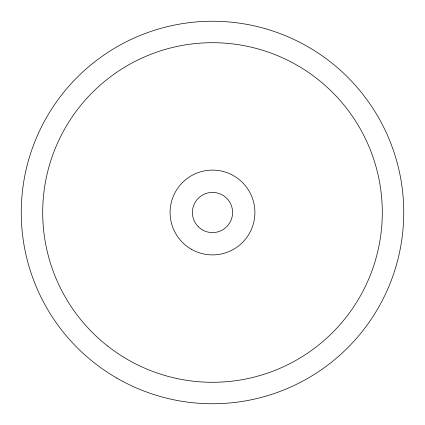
<?xml version="1.0" encoding="UTF-8"?>
<svg xmlns="http://www.w3.org/2000/svg" width="425" height="425" viewBox="0 0 425 425"><rect width="100%" height="100%" fill="white"/><g stroke="black" fill="none" stroke-linecap="round" stroke-linejoin="round"><path stroke-width="0.64" d="M116.875 378.128A191.25 191.25 0 0 0 403.75 212.5A191.25 191.25 0 0 0 116.875 46.872A191.25 191.25 0 0 0 116.875 378.128M107.541 345.966A169.793 169.793 0 0 0 380.566 236.667A169.793 169.793 0 0 0 149.393 54.867A169.793 169.793 0 0 0 107.541 345.966M191.298 249.225A42.404 42.404 0 0 0 254.904 212.5A42.404 42.404 0 0 0 191.298 175.775A42.404 42.404 0 0 0 191.298 249.225M198.289 226.711A20.097 20.097 0 0 0 231.912 217.701A20.097 20.097 0 0 0 207.299 193.088A20.097 20.097 0 0 0 198.289 226.711"/></g></svg>
